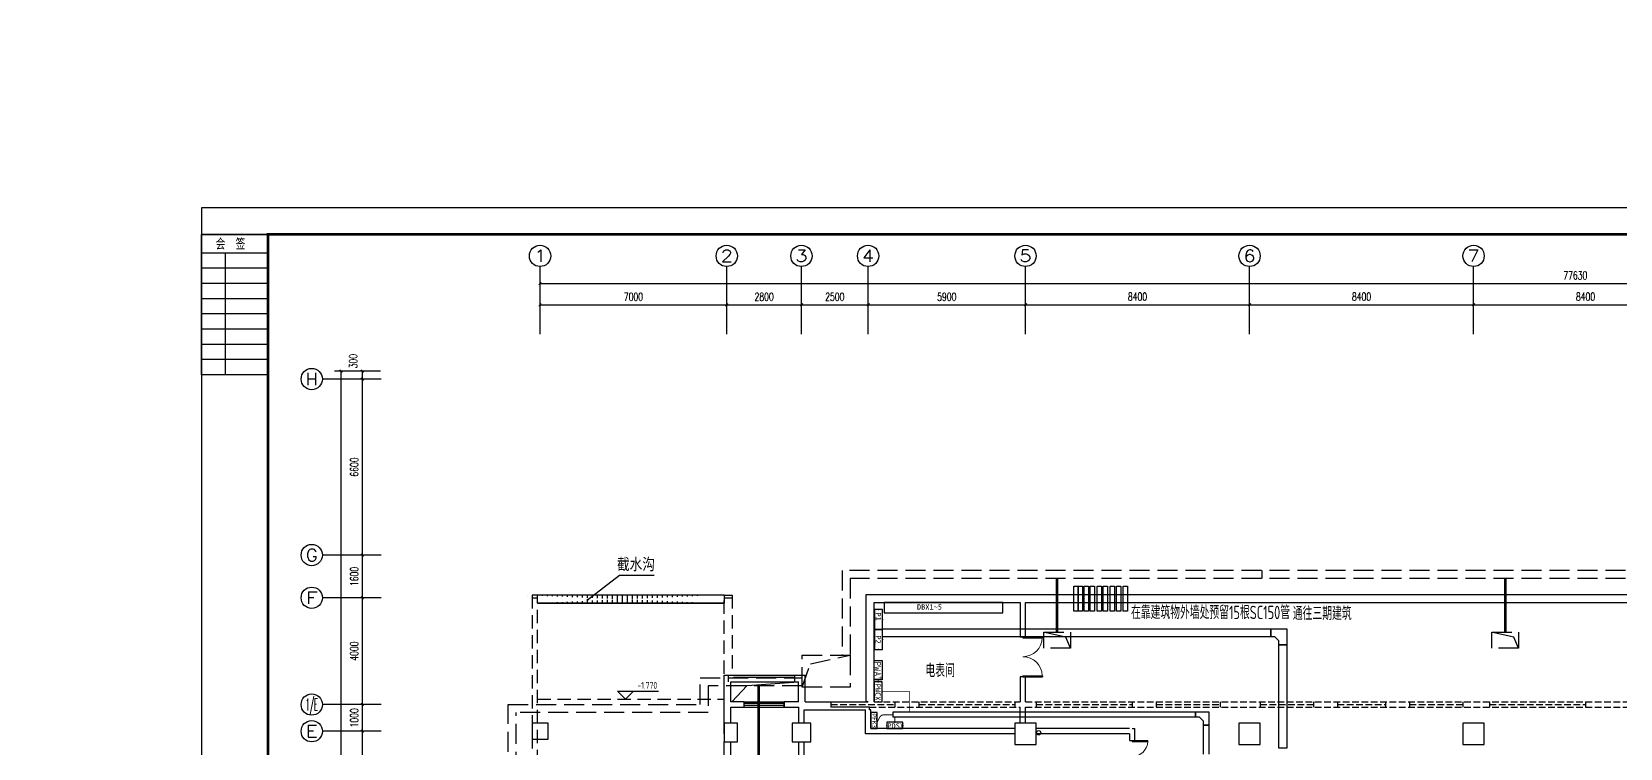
# Model space of a CAD drawing. Extents: x 2166032 to 5302137, y 581493 to 2416206.
# Drawn here: x 2664591 to 2724151, y 1218120 to 1244973 of the extents above; entities that cross this region are included whole.
import ezdxf
from ezdxf.enums import TextEntityAlignment as Align

# ---------------------------------------------------------------- set-up
doc = ezdxf.new("R2010")
doc.units = 0
doc.header["$LTSCALE"] = 1000
doc.header["$MEASUREMENT"] = 0
doc.linetypes.add('DASH', pattern=[0.35, 0.25, -0.1])
doc.linetypes.add('DASHED', pattern=[0.75, 0.5, -0.25])
for name, color, linetype in [('AXIS', 3, 'Continuous'), ('AXIS_TEXT', 7, 'Continuous'), ('CABLETRAY', 4, 'Continuous'), ('COLUMN', 2, 'Continuous'), ('DIM_ELEV', 3, 'Continuous'), ('DIM_LEAD', 3, 'Continuous'), ('EQUIP-箱柜', 3, 'Continuous'), ('EQUIP-通讯', 3, 'Continuous'), ('LVTRY', 8, 'Continuous'), ('PUB_TEXT', 7, 'Continuous'), ('PUB_TITLE', 137, 'Continuous'), ('TEL_TEXT', 7, 'Continuous'), ('text', 7, 'Continuous'), ('WALL', 8, 'Continuous'), ('WINDOW', 8, 'Continuous'), ('WIRE-照明', 1, 'Continuous'), ('地沟', 8, 'Continuous'), ('屋面', 151, 'Continuous'), ('消防', 7, 'Continuous')]:
    doc.layers.add(name, color=color, linetype=linetype)
doc.styles.add('_TCH_AXIS', font='complex_.ttf')
doc.styles.add('_TCH_DIM', font='tssdeng.shx', dxfattribs={"bigfont": 'tssdchn.shx'})
doc.styles.add('_TCH_LABEL', font='!tssdeng.shx', dxfattribs={"bigfont": '!tssdchn.shx'})
doc.styles.add('_TEL_DIM', font='@tssdeng.shx', dxfattribs={"width": 0.8, "height": 3.5, "bigfont": '!tssdchn.shx'})
doc.styles.add('COMPLEX', font='complex_.ttf')
doc.styles.add('DIM_FONT', font='simplex_.ttf', dxfattribs={"width": 0.7})
doc.styles.add('TSSD_REIN', font='tssdeng.shx', dxfattribs={"width": 0.7, "bigfont": 'tssdchn.shx'})
doc.styles.add('YOUYUAN', font='simhei.ttf')
doc.dimstyles.new('DIMN', dxfattribs={"dimtxt": 300, "dimasz": 100, "dimexe": 250, "dimexo": 300, "dimgap": 150, "dimtad": 1, "dimdec": 0, "dimzin": 0, "dimdsep": 46, "dimtxsty": 'DIM_FONT', "dimblk": 'ARCHTICK', "dimcen": 0.09, "dimclrt": 7, "dimazin": 2, "dimtfac": 1, "dimtdec": 0, "dimtix": 1, "dimtmove": 2, "dimatfit": 3, "dimldrblk": 'ARCHTICK', "dimfxl": 1, "dimtolj": 1, "dimtzin": 0, "dimarcsym": 0})

# ---------------------------------------------------------------- blocks, each defined once
blk = doc.blocks.new('$会签栏$00000001')
at = {"layer": 'PUB_TITLE'}
for p, q in [((-52.6, 0), (-52.6, 25)), ((-46.9, 0), (-46.9, 25)), ((-41.2, 0), (-41.2, 25)), ((-35.5, 0), (-35.5, 25)), ((-29.8, 0), (-29.8, 25)), ((-24.1, 0), (-24.1, 25)), ((-18.4, 0), (-18.4, 25)), ((-12.7, 0), (-12.7, 25)), ((-7, 0), (-7, 25)), ((0, 0), (0, 25)), ((-52.6, 16), (-7, 16))]:
    blk.add_line(p, q, dxfattribs=at)
blk.add_lwpolyline([(0, 25), (0, 0), (-52.6, 0), (-52.6, 25)], close=True, dxfattribs=at)
at = {"layer": 'PUB_TITLE', "color": 0, "style": 'TSSD_REIN', "width": 0.75}
blk.add_text('会  签', height=4.219, rotation=270, dxfattribs=at).set_placement((-5.71, 19.67))
blk = doc.blocks.new('$equip$00001413')
for p, q in [((0.75, 0.6), (-0.75, 0.6)), ((-0.75, 0.6), (-0.75, 0)), ((-0.75, 0), (0.75, 0)), ((0.75, 0), (0.75, 0.6))]:
    blk.add_line(p, q)
for p in [(-0.75, 0.3), (0, 0.6), (0, 0), (0.75, 0.3)]:
    blk.add_point(p)
at = {"style": '_TCH_LABEL', "flags": 9}
blk.add_attdef('A', (0, 0), '', height=0.00002, dxfattribs=at)
blk = doc.blocks.new('$equip$00001955')
for p, q in [((0.75, 0.3), (-0.75, 0.3)), ((-0.75, 0.3), (-0.75, -0.3)), ((0.75, -0.3), (0.75, 0.3)), ((-0.75, -0.3), (0.75, -0.3))]:
    blk.add_line(p, q)
for p in [(-0.75, 0), (0, 0.3), (0.75, 0), (0, -0.3)]:
    blk.add_point(p)
at = {"color": 7, "style": '_TEL_DIM'}
blk.add_attdef('$TEXT$', text='', height=0.4, dxfattribs=at).set_placement((0.01, 0.01), align=Align.MIDDLE_CENTER)
at = {"color": 7, "style": '_TEL_DIM', "flags": 1}
blk.add_attdef('A', text='', height=0.00002, dxfattribs=at).set_placement((0, 0), align=Align.MIDDLE_CENTER)
blk = doc.blocks.new('_ArchTick')
at = {"color": 0, "linetype": 'ByBlock', "const_width": 0.4}
blk.add_lwpolyline([(-0.5, -0.5), (0.5, 0.5)], dxfattribs=at)
blk = doc.blocks.new('*D2544')
at = {"layer": 'AXIS', "color": 0, "lineweight": -2}
for p, q in [((2683651, 1234038), (2683651, 1234990)), ((2683651, 1234740), (2690651, 1234740)), ((2690651, 1234038), (2690651, 1234990))]:
    blk.add_line(p, q, dxfattribs=at)
at = {"layer": 'Defpoints', "color": 0}
for p in [(2690651, 1234740), (2683651, 1233738), (2690651, 1233738)]:
    blk.add_point(p, dxfattribs=at)
at = {"layer": 'AXIS', "color": 0, "lineweight": -2, "xscale": 100, "yscale": 100, "zscale": 100, "rotation": 180}
blk.add_blockref('_ArchTick', (2683651, 1234740), dxfattribs=at)
at = {"layer": 'AXIS', "color": 0, "lineweight": -2, "xscale": 100, "yscale": 100, "zscale": 100}
blk.add_blockref('_ArchTick', (2690651, 1234740), dxfattribs=at)
at = {"layer": 'AXIS', "color": 7, "insert": (2687151, 1235041), "char_height": 300, "attachment_point": 5, "style": 'DIM_FONT'}
blk.add_mtext('\\A1;7000', dxfattribs=at)
blk = doc.blocks.new('*D2545')
at = {"layer": 'AXIS', "color": 0, "lineweight": -2}
for p, q in [((2690651, 1234038), (2690651, 1234990)), ((2690651, 1234740), (2693451, 1234740)), ((2693451, 1234038), (2693451, 1234990))]:
    blk.add_line(p, q, dxfattribs=at)
at = {"layer": 'Defpoints', "color": 0}
for p in [(2693451, 1234740), (2690651, 1233738), (2693451, 1233738)]:
    blk.add_point(p, dxfattribs=at)
at = {"layer": 'AXIS', "color": 0, "lineweight": -2, "xscale": 100, "yscale": 100, "zscale": 100, "rotation": 180}
blk.add_blockref('_ArchTick', (2690651, 1234740), dxfattribs=at)
at = {"layer": 'AXIS', "color": 0, "lineweight": -2, "xscale": 100, "yscale": 100, "zscale": 100}
blk.add_blockref('_ArchTick', (2693451, 1234740), dxfattribs=at)
at = {"layer": 'AXIS', "color": 7, "insert": (2692051, 1235041), "char_height": 300, "attachment_point": 5, "style": 'DIM_FONT'}
blk.add_mtext('\\A1;2800', dxfattribs=at)
blk = doc.blocks.new('*D2546')
at = {"layer": 'AXIS', "color": 0, "lineweight": -2}
for p, q in [((2693451, 1234038), (2693451, 1234990)), ((2693451, 1234740), (2695951, 1234740)), ((2695951, 1234038), (2695951, 1234990))]:
    blk.add_line(p, q, dxfattribs=at)
at = {"layer": 'Defpoints', "color": 0}
for p in [(2695951, 1234740), (2693451, 1233738), (2695951, 1233738)]:
    blk.add_point(p, dxfattribs=at)
at = {"layer": 'AXIS', "color": 0, "lineweight": -2, "xscale": 100, "yscale": 100, "zscale": 100, "rotation": 180}
blk.add_blockref('_ArchTick', (2693451, 1234740), dxfattribs=at)
at = {"layer": 'AXIS', "color": 0, "lineweight": -2, "xscale": 100, "yscale": 100, "zscale": 100}
blk.add_blockref('_ArchTick', (2695951, 1234740), dxfattribs=at)
at = {"layer": 'AXIS', "color": 7, "insert": (2694701, 1235041), "char_height": 300, "attachment_point": 5, "style": 'DIM_FONT'}
blk.add_mtext('\\A1;2500', dxfattribs=at)
blk = doc.blocks.new('*D2547')
at = {"layer": 'AXIS', "color": 0, "lineweight": -2}
for p, q in [((2695951, 1234038), (2695951, 1234990)), ((2695951, 1234740), (2701851, 1234740)), ((2701851, 1234038), (2701851, 1234990))]:
    blk.add_line(p, q, dxfattribs=at)
at = {"layer": 'Defpoints', "color": 0}
for p in [(2701851, 1234740), (2695951, 1233738), (2701851, 1233738)]:
    blk.add_point(p, dxfattribs=at)
at = {"layer": 'AXIS', "color": 0, "lineweight": -2, "xscale": 100, "yscale": 100, "zscale": 100, "rotation": 180}
blk.add_blockref('_ArchTick', (2695951, 1234740), dxfattribs=at)
at = {"layer": 'AXIS', "color": 0, "lineweight": -2, "xscale": 100, "yscale": 100, "zscale": 100}
blk.add_blockref('_ArchTick', (2701851, 1234740), dxfattribs=at)
at = {"layer": 'AXIS', "color": 7, "insert": (2698901, 1235041), "char_height": 300, "attachment_point": 5, "style": 'DIM_FONT'}
blk.add_mtext('\\A1;5900', dxfattribs=at)
blk = doc.blocks.new('*D2548')
at = {"layer": 'AXIS', "color": 0, "lineweight": -2}
for p, q in [((2701851, 1234038), (2701851, 1234990)), ((2701851, 1234740), (2710251, 1234740)), ((2710251, 1234038), (2710251, 1234990))]:
    blk.add_line(p, q, dxfattribs=at)
at = {"layer": 'Defpoints', "color": 0}
for p in [(2710251, 1234740), (2701851, 1233738), (2710251, 1233738)]:
    blk.add_point(p, dxfattribs=at)
at = {"layer": 'AXIS', "color": 0, "lineweight": -2, "xscale": 100, "yscale": 100, "zscale": 100, "rotation": 180}
blk.add_blockref('_ArchTick', (2701851, 1234740), dxfattribs=at)
at = {"layer": 'AXIS', "color": 0, "lineweight": -2, "xscale": 100, "yscale": 100, "zscale": 100}
blk.add_blockref('_ArchTick', (2710251, 1234740), dxfattribs=at)
at = {"layer": 'AXIS', "color": 7, "insert": (2706051, 1235045), "char_height": 300, "attachment_point": 5, "style": 'DIM_FONT'}
blk.add_mtext('\\A1;8400', dxfattribs=at)
blk = doc.blocks.new('*D2549')
at = {"layer": 'AXIS', "color": 0, "lineweight": -2}
for p, q in [((2710251, 1234038), (2710251, 1234990)), ((2710251, 1234740), (2718651, 1234740)), ((2718651, 1234038), (2718651, 1234990))]:
    blk.add_line(p, q, dxfattribs=at)
at = {"layer": 'Defpoints', "color": 0}
for p in [(2718651, 1234740), (2710251, 1233738), (2718651, 1233738)]:
    blk.add_point(p, dxfattribs=at)
at = {"layer": 'AXIS', "color": 0, "lineweight": -2, "xscale": 100, "yscale": 100, "zscale": 100, "rotation": 180}
blk.add_blockref('_ArchTick', (2710251, 1234740), dxfattribs=at)
at = {"layer": 'AXIS', "color": 0, "lineweight": -2, "xscale": 100, "yscale": 100, "zscale": 100}
blk.add_blockref('_ArchTick', (2718651, 1234740), dxfattribs=at)
at = {"layer": 'AXIS', "color": 7, "insert": (2714451, 1235045), "char_height": 300, "attachment_point": 5, "style": 'DIM_FONT'}
blk.add_mtext('\\A1;8400', dxfattribs=at)
blk = doc.blocks.new('*D2550')
at = {"layer": 'AXIS', "color": 0, "lineweight": -2}
for p, q in [((2718651, 1234038), (2718651, 1234990)), ((2718651, 1234740), (2727051, 1234740)), ((2727051, 1234038), (2727051, 1234990))]:
    blk.add_line(p, q, dxfattribs=at)
at = {"layer": 'Defpoints', "color": 0}
for p in [(2727051, 1234740), (2718651, 1233738), (2727051, 1233738)]:
    blk.add_point(p, dxfattribs=at)
at = {"layer": 'AXIS', "color": 0, "lineweight": -2, "xscale": 100, "yscale": 100, "zscale": 100, "rotation": 180}
blk.add_blockref('_ArchTick', (2718651, 1234740), dxfattribs=at)
at = {"layer": 'AXIS', "color": 0, "lineweight": -2, "xscale": 100, "yscale": 100, "zscale": 100}
blk.add_blockref('_ArchTick', (2727051, 1234740), dxfattribs=at)
at = {"layer": 'AXIS', "color": 7, "insert": (2722851, 1235045), "char_height": 300, "attachment_point": 5, "style": 'DIM_FONT'}
blk.add_mtext('\\A1;8400', dxfattribs=at)
blk = doc.blocks.new('*D2557')
at = {"layer": 'AXIS', "color": 0, "lineweight": -2}
for p, q in [((2683651, 1234338), (2683651, 1235790)), ((2683651, 1235540), (2761282, 1235540)), ((2761282, 1234338), (2761282, 1235790))]:
    blk.add_line(p, q, dxfattribs=at)
at = {"layer": 'Defpoints', "color": 0}
for p in [(2761282, 1235540), (2683651, 1234038), (2761282, 1234038)]:
    blk.add_point(p, dxfattribs=at)
at = {"layer": 'AXIS', "color": 0, "lineweight": -2, "xscale": 100, "yscale": 100, "zscale": 100, "rotation": 180}
blk.add_blockref('_ArchTick', (2683651, 1235540), dxfattribs=at)
at = {"layer": 'AXIS', "color": 0, "lineweight": -2, "xscale": 100, "yscale": 100, "zscale": 100}
blk.add_blockref('_ArchTick', (2761282, 1235540), dxfattribs=at)
at = {"layer": 'AXIS', "color": 7, "insert": (2722467, 1235841), "char_height": 300, "attachment_point": 5, "style": 'DIM_FONT'}
blk.add_mtext('\\A1;77630', dxfattribs=at)
blk = doc.blocks.new('*D2583')
at = {"layer": 'AXIS', "color": 0, "lineweight": -2}
for p, q in [((2677549, 1218758), (2676736, 1218758)), ((2676986, 1211558), (2676986, 1218758)), ((2677549, 1211558), (2676736, 1211558))]:
    blk.add_line(p, q, dxfattribs=at)
at = {"layer": 'Defpoints', "color": 0}
for p in [(2676986, 1218758), (2677849, 1218758), (2677849, 1211558)]:
    blk.add_point(p, dxfattribs=at)
at = {"layer": 'AXIS', "color": 0, "lineweight": -2, "xscale": 100, "yscale": 100, "zscale": 100}
for p, rotation in [((2676986, 1218758), 90), ((2676986, 1211558), 270)]:
    blk.add_blockref('_ArchTick', p, dxfattribs=dict(at, rotation=rotation))
at = {"layer": 'AXIS', "color": 7, "insert": (2676685, 1215158), "char_height": 300, "attachment_point": 5, "rotation": 90, "style": 'DIM_FONT'}
blk.add_mtext('\\A1;7200', dxfattribs=at)
blk = doc.blocks.new('*D2584')
at = {"layer": 'AXIS', "color": 0, "lineweight": -2}
for p, q in [((2677549, 1219758), (2676736, 1219758)), ((2676986, 1218758), (2676986, 1219758)), ((2677549, 1218758), (2676736, 1218758))]:
    blk.add_line(p, q, dxfattribs=at)
at = {"layer": 'Defpoints', "color": 0}
for p in [(2676986, 1219758), (2677849, 1219758), (2677849, 1218758)]:
    blk.add_point(p, dxfattribs=at)
at = {"layer": 'AXIS', "color": 0, "lineweight": -2, "xscale": 100, "yscale": 100, "zscale": 100}
for p, rotation in [((2676986, 1219758), 90), ((2676986, 1218758), 270)]:
    blk.add_blockref('_ArchTick', p, dxfattribs=dict(at, rotation=rotation))
at = {"layer": 'AXIS', "color": 7, "insert": (2676685, 1219258), "char_height": 300, "attachment_point": 5, "rotation": 90, "style": 'DIM_FONT'}
blk.add_mtext('\\A1;1000', dxfattribs=at)
blk = doc.blocks.new('*D2585')
at = {"layer": 'AXIS', "color": 0, "lineweight": -2}
for p, q in [((2677549, 1223758), (2676736, 1223758)), ((2676986, 1219758), (2676986, 1223758)), ((2677549, 1219758), (2676736, 1219758))]:
    blk.add_line(p, q, dxfattribs=at)
at = {"layer": 'Defpoints', "color": 0}
for p in [(2676986, 1223758), (2677849, 1223758), (2677849, 1219758)]:
    blk.add_point(p, dxfattribs=at)
at = {"layer": 'AXIS', "color": 0, "lineweight": -2, "xscale": 100, "yscale": 100, "zscale": 100}
for p, rotation in [((2676986, 1223758), 90), ((2676986, 1219758), 270)]:
    blk.add_blockref('_ArchTick', p, dxfattribs=dict(at, rotation=rotation))
at = {"layer": 'AXIS', "color": 7, "insert": (2676681, 1221758), "char_height": 300, "attachment_point": 5, "rotation": 90, "style": 'DIM_FONT'}
blk.add_mtext('\\A1;4000', dxfattribs=at)
blk = doc.blocks.new('*D2586')
at = {"layer": 'AXIS', "color": 0, "lineweight": -2}
for p, q in [((2677549, 1225358), (2676736, 1225358)), ((2676986, 1223758), (2676986, 1225358)), ((2677549, 1223758), (2676736, 1223758))]:
    blk.add_line(p, q, dxfattribs=at)
at = {"layer": 'Defpoints', "color": 0}
for p in [(2676986, 1225358), (2677849, 1225358), (2677849, 1223758)]:
    blk.add_point(p, dxfattribs=at)
at = {"layer": 'AXIS', "color": 0, "lineweight": -2, "xscale": 100, "yscale": 100, "zscale": 100}
for p, rotation in [((2676986, 1225358), 90), ((2676986, 1223758), 270)]:
    blk.add_blockref('_ArchTick', p, dxfattribs=dict(at, rotation=rotation))
at = {"layer": 'AXIS', "color": 7, "insert": (2676685, 1224558), "char_height": 300, "attachment_point": 5, "rotation": 90, "style": 'DIM_FONT'}
blk.add_mtext('\\A1;1600', dxfattribs=at)
blk = doc.blocks.new('*D2587')
at = {"layer": 'AXIS', "color": 0, "lineweight": -2}
for p, q in [((2677549, 1231958), (2676736, 1231958)), ((2676986, 1225358), (2676986, 1231958)), ((2677549, 1225358), (2676736, 1225358))]:
    blk.add_line(p, q, dxfattribs=at)
at = {"layer": 'Defpoints', "color": 0}
for p in [(2676986, 1231958), (2677849, 1231958), (2677849, 1225358)]:
    blk.add_point(p, dxfattribs=at)
at = {"layer": 'AXIS', "color": 0, "lineweight": -2, "xscale": 100, "yscale": 100, "zscale": 100}
for p, rotation in [((2676986, 1231958), 90), ((2676986, 1225358), 270)]:
    blk.add_blockref('_ArchTick', p, dxfattribs=dict(at, rotation=rotation))
at = {"layer": 'AXIS', "color": 7, "insert": (2676685, 1228658), "char_height": 300, "attachment_point": 5, "rotation": 90, "style": 'DIM_FONT'}
blk.add_mtext('\\A1;6600', dxfattribs=at)
blk = doc.blocks.new('*D2588')
at = {"layer": 'AXIS', "color": 0, "lineweight": -2}
for p, q in [((2677549, 1232258), (2676736, 1232258)), ((2677549, 1231958), (2676736, 1231958)), ((2676986, 1231958), (2676986, 1232258))]:
    blk.add_line(p, q, dxfattribs=at)
at = {"layer": 'Defpoints', "color": 0}
for p in [(2676986, 1232258), (2677849, 1232258), (2677849, 1231958)]:
    blk.add_point(p, dxfattribs=at)
at = {"layer": 'AXIS', "color": 0, "lineweight": -2, "xscale": 100, "yscale": 100, "zscale": 100}
for p, rotation in [((2676986, 1232258), 90), ((2676986, 1231958), 270)]:
    blk.add_blockref('_ArchTick', p, dxfattribs=dict(at, rotation=rotation))
at = {"layer": 'AXIS', "color": 7, "insert": (2676641, 1232628), "char_height": 300, "attachment_point": 5, "rotation": 90, "style": 'DIM_FONT'}
blk.add_mtext('\\A1;300', dxfattribs=at)
blk = doc.blocks.new('*D2589')
at = {"layer": 'AXIS', "color": 0, "lineweight": -2}
for p, q in [((2677666, 1232258), (2675936, 1232258)), ((2676186, 1192633), (2676186, 1232258)), ((2677666, 1192633), (2675936, 1192633))]:
    blk.add_line(p, q, dxfattribs=at)
at = {"layer": 'Defpoints', "color": 0}
for p in [(2676186, 1232258), (2677966, 1232258), (2677966, 1192633)]:
    blk.add_point(p, dxfattribs=at)
at = {"layer": 'AXIS', "color": 0, "lineweight": -2, "xscale": 100, "yscale": 100, "zscale": 100}
for p, rotation in [((2676186, 1232258), 90), ((2676186, 1192633), 270)]:
    blk.add_blockref('_ArchTick', p, dxfattribs=dict(at, rotation=rotation))
at = {"layer": 'AXIS', "color": 7, "insert": (2675885, 1212445), "char_height": 300, "attachment_point": 5, "rotation": 90, "style": 'DIM_FONT'}
blk.add_mtext('\\A1;39625', dxfattribs=at)
blk = doc.blocks.new('_AXISO')
blk.add_circle((0, 0), 0.5)
at = {"layer": 'AXIS_TEXT', "style": 'COMPLEX', "width": 1.171875}
blk.add_attdef('A', text='', height=0.56, dxfattribs=at).set_placement((-0.25, -0.28), (0.25, -0.28), align=Align.FIT)
blk = doc.blocks.new('$DorLib2D$00000002')
for p, q in [((-0.5, 0), (-0.5, 0.4875)), ((-0.475, 0.4875), (-0.5, 0.4875)), ((-0.475, 0), (-0.475, 0.4875)), ((0.475, 0), (0.475, 0.4875)), ((0.475, 0.4875), (0.5, 0.4875)), ((0.5, 0), (0.5, 0.4875)), ((-0.5, 0), (-0.475, 0)), ((0.5, 0), (0.475, 0))]:
    blk.add_line(p, q)
at = {"lineweight": 13}
for centre, start, end in [((-0.4875, 0), 0, 88.53072), ((0.4875, 0), 91.46928, 180)]:
    blk.add_arc(centre, 0.4875, start, end, dxfattribs=at)
blk = doc.blocks.new('$TCHSYS$WIN2D')
for p, q in [((-0.5, 0.5), (0.5, 0.5)), ((-0.5, 0.5), (-0.5, -0.5)), ((0.5, 0.5), (0.5, -0.5)), ((0.5, 0.167), (-0.5, 0.167)), ((0.5, -0.167), (-0.5, -0.167)), ((-0.5, -0.5), (0.5, -0.5))]:
    blk.add_line(p, q)

msp = doc.modelspace()

# ---------------------------------------------------------------- hatches: boundary and pattern name
at = {"layer": '消防'}
h = msp.add_hatch(dxfattribs=at)
h.set_pattern_fill('ACAD_ISO02W100', color=252, scale=500, angle=-90, style=0)
h.set_pattern_definition([(270, (2620348.18, 2052475.2), (187.5, -3e-14), [450, -112.5])])
edge = h.paths.add_edge_path()
edge.add_line((2690152.9, 1223557.8), (2683552.9, 1223557.8))
edge.add_line((2690152.9, 1223857.8), (2683152.9, 1223857.8))

# ---------------------------------------------------------------- linework, layer by layer
at = {"color": 252}
msp.add_line((2690551.5, 1223557.8), (2683551.5, 1223557.8), dxfattribs=at)
msp.add_circle((2604640.5, 1020101.3), 438608.5)
at = {"layer": 'AXIS'}
for p, q in [((2683651.5, 1233642.7), (2683651.5, 1236173.8)), ((2690651.5, 1233642.7), (2690651.5, 1236173.8)), ((2693451.5, 1233642.7), (2693451.5, 1236173.8)), ((2695951.5, 1233642.7), (2695951.5, 1236173.8)), ((2701851.5, 1233642.7), (2701851.5, 1236173.8)), ((2710251.5, 1233642.7), (2710251.5, 1236173.8)), ((2718651.5, 1233642.7), (2718651.5, 1236173.8)), ((2677697.2, 1231957.8), (2675490.2, 1231957.8)), ((2677697.2, 1225357.8), (2675490.2, 1225357.8)), ((2677697.2, 1223757.8), (2675490.2, 1223757.8)), ((2677697.2, 1219757.8), (2675490.2, 1219757.8)), ((2677697.2, 1218757.8), (2675490.2, 1218757.8))]:
    msp.add_line(p, q, dxfattribs=at)
msp.add_lwpolyline([(2690835.9, 1219857.8), (2691411.7, 1220467.9), (2693335.9, 1220607.8)], dxfattribs=at)
at = {"layer": 'CABLETRAY'}
for p, q in [((2696486.7, 1222295.6), (2696486.7, 1222595.6)), ((2696486.7, 1222595.6), (2711055.4, 1222595.6)), ((2711055.4, 1222295.6), (2696486.7, 1222295.6)), ((2711055.4, 1222595.6), (2711055.4, 1222295.6)), ((2711055.4, 1222595.6), (2711655.4, 1222595.6)), ((2711055.4, 1222295.6), (2711055.4, 1222595.6)), ((2711205.4, 1222295.6), (2711055.4, 1222295.6)), ((2711355.4, 1222145.6), (2711205.4, 1222295.6)), ((2711655.4, 1222595.6), (2711655.4, 1221995.6)), ((2711355.4, 1221995.6), (2711355.4, 1222145.6)), ((2711355.4, 1221995.6), (2711655.4, 1221995.6)), ((2711355.4, 1218120.2), (2711355.4, 1221995.6)), ((2711655.4, 1221995.6), (2711355.4, 1221995.6)), ((2711655.4, 1221995.6), (2711655.4, 1218120.2)), ((2696893.4, 1219288.3), (2696893.4, 1219488.3)), ((2696893.4, 1219488.3), (2708231.3, 1219488.3)), ((2708231.3, 1219288.3), (2696893.4, 1219288.3)), ((2708231.3, 1219488.3), (2708231.3, 1219288.3)), ((2708231.3, 1219488.3), (2708731.3, 1219488.3)), ((2708231.3, 1219288.3), (2708231.3, 1219488.3)), ((2708381.3, 1219288.3), (2708231.3, 1219288.3)), ((2708531.3, 1219138.3), (2708381.3, 1219288.3)), ((2708731.3, 1219488.3), (2708731.3, 1218988.3)), ((2708531.3, 1218988.3), (2708531.3, 1219138.3)), ((2708531.3, 1218988.3), (2708731.3, 1218988.3)), ((2708531.3, 1217899.1), (2708531.3, 1218988.3)), ((2708731.3, 1218988.3), (2708531.3, 1218988.3)), ((2708731.3, 1218988.3), (2708731.3, 1217899.1)), ((2711655.4, 1218120.2), (2711355.4, 1218120.2))]:
    msp.add_line(p, q, dxfattribs=at)
at = {"layer": 'COLUMN'}
for p, q in [((2683951.5, 1219057.8), (2683351.5, 1219057.8)), ((2683351.5, 1219057.8), (2683351.5, 1218457.8)), ((2683951.5, 1218457.8), (2683951.5, 1219057.8)), ((2691051.5, 1219057.8), (2690551.5, 1219057.8)), ((2690551.5, 1219057.8), (2690551.5, 1218357.8)), ((2691051.5, 1218357.8), (2691051.5, 1219057.8)), ((2693799.9, 1219057.8), (2693099.9, 1219057.8)), ((2693099.9, 1219057.8), (2693099.9, 1218357.8)), ((2693799.9, 1218357.8), (2693799.9, 1219057.8)), ((2702249.9, 1219057.8), (2701449.9, 1219057.8)), ((2701449.9, 1219057.8), (2701449.9, 1218257.8)), ((2702249.9, 1218257.8), (2702249.9, 1219057.8)), ((2710649.9, 1219057.8), (2709849.9, 1219057.8)), ((2709849.9, 1219057.8), (2709849.9, 1218257.8)), ((2710649.9, 1218257.8), (2710649.9, 1219057.8)), ((2719049.9, 1219057.8), (2718249.9, 1219057.8)), ((2718249.9, 1219057.8), (2718249.9, 1218257.8)), ((2719049.9, 1218257.8), (2719049.9, 1219057.8)), ((2683351.5, 1218457.8), (2683951.5, 1218457.8)), ((2690551.5, 1218357.8), (2691051.5, 1218357.8)), ((2693099.9, 1218357.8), (2693799.9, 1218357.8)), ((2701449.9, 1218257.8), (2702249.9, 1218257.8)), ((2709849.9, 1218257.8), (2710649.9, 1218257.8)), ((2718249.9, 1218257.8), (2719049.9, 1218257.8))]:
    msp.add_line(p, q, dxfattribs=at)
at = {"layer": 'DIM_ELEV'}
for p, q in [((2686851.5, 1219957.8), (2686551.5, 1220257.8)), ((2686551.5, 1220257.8), (2688084.8, 1220257.8)), ((2686851.5, 1219957.8), (2687151.5, 1220257.8))]:
    msp.add_line(p, q, dxfattribs=at)
at = {"layer": 'DIM_LEAD'}
for p, q in [((2685431, 1223681.6), (2686629.2, 1224601)), ((2686629.2, 1224601), (2687925.8, 1224601))]:
    msp.add_line(p, q, dxfattribs=at)
at = {"layer": 'DIM_LEAD', "const_width": 40}
msp.add_lwpolyline([(2685415.2, 1223669.4, 1), (2685446.9, 1223693.8, 1)], format="xyb", close=True, dxfattribs=at)
at = {"layer": 'LVTRY'}
for p, q in [((2690901.9, 1220857.8), (2693201.9, 1220857.8)), ((2690901.9, 1220857.8), (2693201.9, 1220857.8)), ((2690901.9, 1220777.8), (2693201.9, 1220777.8)), ((2690901.9, 1220777.8), (2693201.9, 1220777.8)), ((2690901.9, 1220607.8), (2693201.9, 1220607.8)), ((2690901.9, 1220607.8), (2693201.9, 1220607.8))]:
    msp.add_line(p, q, dxfattribs=at)
at = {"layer": 'PUB_TITLE'}
msp.add_lwpolyline([(2670952.5, 1178978), (2776052.5, 1178978), (2776052.5, 1238378), (2670952.5, 1238378)], close=True, dxfattribs=at)
at = {"layer": 'PUB_TITLE', "const_width": 100}
msp.add_lwpolyline([(2673452.5, 1179978), (2775052.5, 1179978), (2775052.5, 1237378), (2673452.5, 1237378)], close=True, dxfattribs=at)
at = {"layer": 'WALL', "linetype": 'DASHED'}
for p, q in [((2683351.5, 1223757.8), (2683551.5, 1223757.8)), ((2683551.5, 1209311.8), (2683551.5, 1223757.8)), ((2690551.5, 1218657.8), (2690551.5, 1223757.8)), ((2690551.5, 1223757.8), (2690851.5, 1223757.8))]:
    msp.add_line(p, q, dxfattribs=at)
at = {"layer": 'WALL'}
for p, q in [((2695874.6, 1223882.8), (2701751.5, 1223882.8)), ((2695874.6, 1219857.8), (2695874.6, 1223882.8)), ((2696174.6, 1223582.8), (2701651.5, 1223582.8)), ((2696174.6, 1219857.8), (2696174.6, 1223582.8)), ((2701651.5, 1223582.8), (2701651.5, 1222300)), ((2701751.5, 1223882.8), (2738251.5, 1223882.8)), ((2701851.5, 1222300), (2701851.5, 1223582.8)), ((2701851.5, 1223582.8), (2738151.5, 1223582.8)), ((2701651.5, 1222300), (2701851.5, 1222300)), ((2690551.5, 1220857.8), (2693585.9, 1220857.8)), ((2690551.5, 1219757.8), (2690551.5, 1220857.8)), ((2690801.5, 1220607.8), (2693335.9, 1220607.8)), ((2690801.5, 1219857.8), (2690801.5, 1220607.8)), ((2693335.9, 1219857.8), (2693335.9, 1220607.8)), ((2693585.9, 1219857.8), (2693585.9, 1220857.8)), ((2701851.5, 1220800), (2701651.5, 1220800)), ((2701651.5, 1220800), (2701651.5, 1219857.8)), ((2701851.5, 1219857.8), (2701851.5, 1220800)), ((2691301.5, 1219857.8), (2690801.5, 1219857.8)), ((2691301.5, 1219657.8), (2691301.5, 1219857.8)), ((2693335.9, 1219857.8), (2692801.5, 1219857.8)), ((2692801.5, 1219857.8), (2692801.5, 1219657.8)), ((2693585.9, 1219857.8), (2695951.5, 1219857.8)), ((2695951.5, 1219857.8), (2695874.6, 1219857.8)), ((2690551.5, 1219057.8), (2690551.5, 1219757.8)), ((2690801.5, 1219657.8), (2691301.5, 1219657.8)), ((2690801.5, 1219057.8), (2690801.5, 1219657.8)), ((2692801.5, 1219657.8), (2693351.5, 1219657.8)), ((2693351.5, 1219057.8), (2693351.5, 1219657.8)), ((2693551.5, 1219557.8), (2695851.5, 1219557.8)), ((2693551.5, 1219057.8), (2693551.5, 1219557.8)), ((2695851.5, 1218657.8), (2695851.5, 1219557.8)), ((2695999.6, 1219557.8), (2695999.6, 1219657.8)), ((2696051.5, 1219557.8), (2695999.6, 1219557.8)), ((2696051.5, 1218857.8), (2696051.5, 1219557.8)), ((2701651.5, 1219057.8), (2701651.5, 1219657.8)), ((2701851.5, 1219057.8), (2701851.5, 1219657.8)), ((2701449.9, 1218657.8), (2695851.5, 1218657.8)), ((2701449.9, 1218857.8), (2696051.5, 1218857.8)), ((2705751.5, 1218857.8), (2702249.9, 1218857.8)), ((2705751.5, 1218657.8), (2702249.9, 1218657.8)), ((2705751.5, 1218657.8), (2705751.5, 1218407.8)), ((2705849, 1218860.2), (2705851.4, 1218860.2)), ((2705851.4, 1218860.2), (2705951.5, 1218857.8)), ((2705951.5, 1218757.8), (2705951.5, 1218857.8)), ((2705951.5, 1218407.8), (2705951.5, 1218757.8)), ((2690551.5, 1211657.8), (2690551.5, 1218357.8)), ((2690801.5, 1211657.8), (2690801.5, 1218357.8)), ((2693351.5, 1214157.8), (2693351.5, 1218357.8)), ((2693551.5, 1214257.8), (2693551.5, 1218357.8)), ((2705751.5, 1218407.8), (2705951.5, 1218407.8))]:
    msp.add_line(p, q, dxfattribs=at)
at = {"layer": 'WALL', "color": 252, "linetype": 'DASHED'}
msp.add_line((2683551.5, 1219957.8), (2690551.5, 1219957.8), dxfattribs=at)
at = {"layer": 'WALL', "linetype": 'DASH'}
for p, q in [((2696174.6, 1219857.8), (2701651.5, 1219857.8)), ((2701851.5, 1219857.8), (2726834.8, 1219857.8)), ((2695999.6, 1219657.8), (2701651.5, 1219657.8)), ((2701851.5, 1219657.8), (2726834.8, 1219657.8))]:
    msp.add_line(p, q, dxfattribs=at)
at = {"layer": 'WALL'}
for points in [[(2703668, 1224199.6), (2703829, 1224199.6), (2703829, 1223255.6), (2703668, 1223255.6)], [(2703829, 1224199.6), (2703990, 1224199.6), (2703990, 1223255.6), (2703829, 1223255.6)], [(2704051.5, 1224199.8), (2704212.5, 1224199.8), (2704212.5, 1223255.8), (2704051.5, 1223255.8)], [(2704281, 1224199.8), (2704442, 1224199.8), (2704442, 1223255.8), (2704281, 1223255.8)], [(2704535.5, 1224199.8), (2704696.5, 1224199.8), (2704696.5, 1223255.8), (2704535.5, 1223255.8)], [(2704768.5, 1224199.8), (2704929.5, 1224199.8), (2704929.5, 1223255.8), (2704768.5, 1223255.8)], [(2705028, 1224199.8), (2705189, 1224199.8), (2705189, 1223255.8), (2705028, 1223255.8)], [(2705266.5, 1224199.8), (2705427.5, 1224199.8), (2705427.5, 1223255.8), (2705266.5, 1223255.8)], [(2705515, 1224199.6), (2705676, 1224199.6), (2705676, 1223255.6), (2705515, 1223255.6)], [(2696174.6, 1221404), (2696471.1, 1221404), (2696471.1, 1220683), (2696174.6, 1220684)]]:
    msp.add_lwpolyline(points, close=True, dxfattribs=at)
at = {"layer": 'WALL', "linetype": 'DASHED'}
for points in [[(2683551.5, 1223857.8), (2683351.5, 1223857.8), (2683351.5, 1209179.5)], [(2690551.5, 1223857.8), (2690851.5, 1223857.8), (2690851.5, 1220857.8)]]:
    msp.add_lwpolyline(points, dxfattribs=at)
at = {"layer": 'WALL', "color": 1}
msp.add_lwpolyline([(2701000, 1223582.8), (2696550.5, 1223582.8), (2696550.5, 1223199.5), (2701000, 1223199.5)], close=True, dxfattribs=at)
at = {"layer": 'WALL'}
msp.add_lwpolyline([(2695999.6, 1219657.8), (2694551.5, 1219657.8)], dxfattribs=at)
at = {"layer": 'WINDOW', "linetype": 'DASH'}
for p, q in [((2690701.9, 1220857.8), (2690701.9, 1220607.8)), ((2693201.9, 1220607.8), (2693201.9, 1220857.8)), ((2694551.5, 1219857.8), (2694551.5, 1219657.8)), ((2696951.5, 1219857.8), (2696951.5, 1219657.8)), ((2697851.5, 1219857.8), (2697851.5, 1219657.8)), ((2701451.5, 1219857.8), (2701451.5, 1219657.8)), ((2702251.5, 1219857.8), (2702251.5, 1219657.8)), ((2705851.5, 1219857.8), (2705851.5, 1219657.8)), ((2706751.5, 1219857.8), (2706751.5, 1219657.8)), ((2709151.5, 1219857.8), (2709151.5, 1219657.8)), ((2710651.5, 1219857.8), (2710651.5, 1219657.8)), ((2712651.5, 1219857.8), (2712651.5, 1219657.8)), ((2713551.1, 1219857.8), (2713551.1, 1219657.8)), ((2715351.1, 1219857.8), (2715351.1, 1219657.8)), ((2716251.5, 1219857.8), (2716251.5, 1219657.8)), ((2718251.5, 1219857.8), (2718251.5, 1219657.8)), ((2719251.5, 1219857.8), (2719251.5, 1219657.8)), ((2722851.5, 1219857.8), (2722851.5, 1219657.8)), ((2694551.5, 1219757.8, 879.9), (2696951.5, 1219757.8)), ((2697851.5, 1219757.8, 879.9), (2701451.5, 1219757.8)), ((2702251.5, 1219757.8), (2705851.5, 1219757.8)), ((2706751.5, 1219757.8), (2709151.5, 1219757.8)), ((2710651.5, 1219757.8), (2712651.5, 1219757.8)), ((2713551.1, 1219757.8), (2715351.1, 1219757.8)), ((2716251.5, 1219757.8), (2718251.5, 1219757.8)), ((2719251.5, 1219757.8), (2722851.5, 1219757.8))]:
    msp.add_line(p, q, dxfattribs=at)
at = {"layer": 'WIRE-照明', "linetype": 'Continuous', "const_width": 35}
for points in [[(2696324.6, 1220614), (2696326.1, 1220683.5)], [(2696474.6, 1220239), (2697507.4, 1220239), (2697507.4, 1219488.3)], [(2696950.4, 1219097.8), (2696950.4, 1219288.3)]]:
    msp.add_lwpolyline(points, dxfattribs=at)
msp.add_lwpolyline([(2696893.4, 1219374.1), (2696552.7, 1219374.1, 0.2902242), (2696371.8, 1219259.4), (2696291.5, 1219089.2)], format="xyb", dxfattribs=at)
at = {"layer": '地沟', "linetype": 'DASH', "ltscale": 3}
for p, q in [((2710728.6, 1224482.8), (2710728.6, 1224782.8)), ((2703359.5, 1222286.9), (2702537.4, 1222470.8)), ((2703537.4, 1221870.8), (2703359.5, 1222286.9)), ((2720159.5, 1222286.9), (2719337.4, 1222470.8)), ((2720337.4, 1221870.8), (2720159.5, 1222286.9)), ((2693793.2, 1221280.9), (2695274.6, 1221612.1)), ((2693474.6, 1220412.1), (2693793.2, 1221280.9)), ((2682751.5, 1192032.8), (2682751.5, 1219457.8))]:
    msp.add_line(p, q, dxfattribs=at)
for points in [[(2741151.5, 1224782.8), (2694974.6, 1224782.8), (2694974.6, 1221612.1)], [(2741151.5, 1224482.8), (2695274.6, 1224482.8), (2695274.6, 1221612.1)], [(2682451.5, 1219757.8), (2689651.5, 1219757.8), (2689651.5, 1220757.9), (2693474.6, 1220757.9)], [(2693474.6, 1220457.9), (2689951.5, 1220457.9), (2689951.5, 1219457.8), (2682751.5, 1219457.8)], [(2713351.5, 1191732.8), (2682451.5, 1191732.8), (2682451.5, 1219757.8)]]:
    msp.add_lwpolyline(points, dxfattribs=at)
at = {"layer": '地沟', "linetype": 'DASH', "ltscale": 2, "const_width": 100}
for points in [[(2703037.4, 1222470.8), (2703037.4, 1224482.8)], [(2719837.4, 1222470.8), (2719837.4, 1224482.8)]]:
    msp.add_lwpolyline(points, dxfattribs=at)
at = {"layer": '地沟', "linetype": 'DASH', "ltscale": 3}
for points in [[(2703537.4, 1221870.8), (2702537.4, 1221870.8), (2702537.4, 1222470.8), (2703537.4, 1222470.8)], [(2720337.4, 1221870.8), (2719337.4, 1221870.8), (2719337.4, 1222470.8), (2720337.4, 1222470.8)], [(2695274.6, 1221612.1), (2695274.6, 1220412.1), (2693474.6, 1220412.1), (2693474.6, 1221612.1)]]:
    msp.add_lwpolyline(points, close=True, dxfattribs=at)
at = {"layer": '地沟', "linetype": 'DASH', "const_width": 100}
msp.add_lwpolyline([(2691844.6, 1217863.3), (2691844.6, 1220457.9)], dxfattribs=at)
at = {"layer": '屋面', "color": 6}
msp.add_circle((2702345.2, 1218700.2), 80, dxfattribs=at)
at = {"layer": '消防', "color": 252}
for p, q in [((2690551.5, 1223857.8), (2683551.5, 1223857.8)), ((2683551.5, 1223557.8), (2683551.5, 1223857.8)), ((2683551.5, 1223557.8), (2690551.5, 1223557.8)), ((2683551.5, 1223557.8), (2690551.5, 1223557.8)), ((2690551.5, 1223557.8), (2683951.5, 1223557.8)), ((2690551.5, 1223857.8), (2690551.5, 1223557.8))]:
    msp.add_line(p, q, dxfattribs=at)

# ---------------------------------------------------------------- block references
at = {"layer": 'AXIS'}
ref = msp.add_blockref('_AXISO', (2683651.5, 1236573.8), dxfattribs=dict(at, xscale=800, yscale=800, zscale=800))
ref.add_attrib('A', '1', dxfattribs={"layer": 'AXIS_TEXT', "height": 452.5, "style": '_TCH_AXIS', "width": 1.388087}).set_placement((2683425.2, 1236347.5), (2683877.8, 1236347.5), align=Align.FIT)
ref = msp.add_blockref('_AXISO', (2690651.5, 1236573.8), dxfattribs=dict(at, xscale=800, yscale=800, zscale=800))
ref.add_attrib('A', '2', dxfattribs={"layer": 'AXIS_TEXT', "height": 452.5, "style": '_TCH_AXIS', "width": 1.049113}).set_placement((2690425.2, 1236347.5), (2690877.8, 1236347.5), align=Align.FIT)
ref = msp.add_blockref('_AXISO', (2693451.5, 1236573.8), dxfattribs=dict(at, xscale=800, yscale=800, zscale=800))
ref.add_attrib('A', '3', dxfattribs={"layer": 'AXIS_TEXT', "height": 452.5, "style": '_TCH_AXIS', "width": 1.049113}).set_placement((2693225.2, 1236347.5), (2693677.8, 1236347.5), align=Align.FIT)
ref = msp.add_blockref('_AXISO', (2695951.5, 1236573.8), dxfattribs=dict(at, xscale=800, yscale=800, zscale=800))
ref.add_attrib('A', '4', dxfattribs={"layer": 'AXIS_TEXT', "height": 452.5, "style": '_TCH_AXIS'}).set_placement((2695725.2, 1236347.5), (2696177.8, 1236347.5), align=Align.FIT)
ref = msp.add_blockref('_AXISO', (2701851.5, 1236573.8), dxfattribs=dict(at, xscale=800, yscale=800, zscale=800))
ref.add_attrib('A', '5', dxfattribs={"layer": 'AXIS_TEXT', "height": 452.5, "style": '_TCH_AXIS', "width": 1.049113}).set_placement((2701625.2, 1236347.5), (2702077.8, 1236347.5), align=Align.FIT)
ref = msp.add_blockref('_AXISO', (2710251.5, 1236573.8), dxfattribs=dict(at, xscale=800, yscale=800, zscale=800))
ref.add_attrib('A', '6', dxfattribs={"layer": 'AXIS_TEXT', "height": 452.5, "style": '_TCH_AXIS', "width": 1.049113}).set_placement((2710025.2, 1236347.5), (2710477.8, 1236347.5), align=Align.FIT)
ref = msp.add_blockref('_AXISO', (2718651.5, 1236573.8), dxfattribs=dict(at, xscale=800, yscale=800, zscale=800))
ref.add_attrib('A', '7', dxfattribs={"layer": 'AXIS_TEXT', "height": 452.5, "style": '_TCH_AXIS', "width": 1.049113}).set_placement((2718425.2, 1236347.5), (2718877.8, 1236347.5), align=Align.FIT)
ref = msp.add_blockref('_AXISO', (2675090.2, 1231957.8), dxfattribs=dict(at, xscale=800, yscale=800, zscale=800))
ref.add_attrib('A', 'H', dxfattribs={"layer": 'AXIS_TEXT', "height": 452.5, "style": '_TCH_AXIS', "width": 0.877353}).set_placement((2674863.9, 1231731.5), (2675316.5, 1231731.5), align=Align.FIT)
ref = msp.add_blockref('_AXISO', (2675090.2, 1225357.8), dxfattribs=dict(at, xscale=800, yscale=800, zscale=800))
ref.add_attrib('A', 'G', dxfattribs={"layer": 'AXIS_TEXT', "height": 452.5, "style": '_TCH_AXIS', "width": 0.914932}).set_placement((2674863.9, 1225131.5), (2675316.5, 1225131.5), align=Align.FIT)
ref = msp.add_blockref('_AXISO', (2675090.2, 1223757.8), dxfattribs=dict(at, xscale=800, yscale=800, zscale=800))
ref.add_attrib('A', 'F', dxfattribs={"layer": 'AXIS_TEXT', "height": 452.5, "style": '_TCH_AXIS', "width": 1.049113}).set_placement((2674863.9, 1223531.5), (2675316.5, 1223531.5), align=Align.FIT)
ref = msp.add_blockref('_AXISO', (2675090.2, 1219757.8), dxfattribs=dict(at, xscale=800, yscale=800, zscale=800))
ref.add_attrib('A', '1/E', dxfattribs={"layer": 'AXIS_TEXT', "height": 452.55, "style": '_TCH_AXIS', "width": 0.361372}).set_placement((2674863.9, 1219531.5), (2675316.5, 1219531.5), align=Align.FIT)
ref = msp.add_blockref('_AXISO', (2675090.2, 1218757.8), dxfattribs=dict(at, xscale=800, yscale=800, zscale=800))
ref.add_attrib('A', 'E', dxfattribs={"layer": 'AXIS_TEXT', "height": 452.5, "style": '_TCH_AXIS'}).set_placement((2674863.9, 1218531.5), (2675316.5, 1218531.5), align=Align.FIT)
at = {"layer": 'EQUIP-箱柜', "color": 1, "xscale": 500, "yscale": 500, "zscale": 500, "rotation": 270}
for p in [(2696186.7, 1222944.6), (2696186.7, 1222194.6), (2696174.6, 1220239)]:
    msp.add_blockref('$equip$00001413', p, dxfattribs=at)
at = {"layer": 'EQUIP-箱柜', "color": 1, "xscale": 400, "yscale": 400, "zscale": 400}
msp.add_blockref('$equip$00001413', (2696950.4, 1218857.8), dxfattribs=at)
at = {"layer": 'EQUIP-通讯', "xscale": 400, "yscale": 400, "zscale": 400, "rotation": 270}
msp.add_blockref('$equip$00001955', (2696171.5, 1219158.2), dxfattribs=at).add_auto_attribs({'$TEXT$': 'PFK3'})
at = {"layer": 'PUB_TITLE', "xscale": 100, "yscale": 100, "zscale": 100, "rotation": 90}
msp.add_blockref('$会签栏$00000001', (2673452.5, 1237378), dxfattribs=at)
at = {"layer": 'WINDOW'}
for name, p, xscale, yscale, zscale, rotation in [('$DorLib2D$00000002', (2701751.5, 1221550), 1500, -1500, 1500, 90), ('$TCHSYS$WIN2D', (2692051.5, 1219757.8), 1500, -200, 1500, 1.334021322458469e-09), ('$DorLib2D$00000002', (2705851.5, 1217807.8), 1200, -1200, 1200, 90.00000000000773)]:
    msp.add_blockref(name, p, dxfattribs=dict(at, xscale=xscale, yscale=yscale, zscale=zscale, rotation=rotation))

# ---------------------------------------------------------------- texts
at = {"layer": 'PUB_TEXT', "style": '_TCH_DIM'}
msp.add_text('截水沟', height=500, dxfattribs=at).set_placement((2686532.1, 1224751))
at = {"layer": 'PUB_TEXT'}
for s, height, style, width, p in [('在靠建筑物外墙处预留15根SC150管', 500, 'TSSD_REIN', 0.7, (2705807.9, 1222959)), ('通往三期建筑', 500, 'TSSD_REIN', 0.7, (2711873.8, 1222923)), ('电表间', 500, 'TSSD_REIN', 0.7, (2698098.2, 1220781.3)), ('-1.770', 255, '_TCH_DIM', 0.705882, (2687300.2, 1220347.8))]:
    msp.add_text(s, height=height, dxfattribs=dict(at, style=style, width=width)).set_placement(p)
at = {"layer": 'TEL_TEXT', "style": '_TEL_DIM', "width": 0.64}
msp.add_text('PWAT', height=255, rotation=271.085092, dxfattribs=at).set_placement((2696174.6, 1221356))
at = {"layer": 'text', "style": 'YOUYUAN'}
for s, p in [('DBX1~5', (2697782.1, 1223314.3)), ('PDSX', (2696671.9, 1218857.8))]:
    msp.add_text(s, height=200, dxfattribs=at).set_placement(p)
for s, p in [('P1', (2696233.5, 1223209)), ('P2', (2696230.5, 1222348.8)), ('PWCX', (2696218.3, 1220535.3))]:
    msp.add_text(s, height=200, rotation=270, dxfattribs=at).set_placement(p)

# ---------------------------------------------------------------- dimensions: what is measured, and where the dimension line sits
at = {"layer": 'AXIS'}
for p1, p2, distance, picture, middle in [((2683651.5, 1234038.1), (2761281.5, 1234038.1), 1501.9, '*D2557', (2722466.5, 1235841.3)), ((2683651.5, 1233738.1), (2690651.5, 1233738.1), 1001.9, '*D2544', (2687151.5, 1235041.3)), ((2690651.5, 1233738.1), (2693451.5, 1233738.1), 1001.9, '*D2545', (2692051.5, 1235041.3)), ((2693451.5, 1233738.1), (2695951.5, 1233738.1), 1001.9, '*D2546', (2694701.5, 1235041.3)), ((2695951.5, 1233738.1), (2701851.5, 1233738.1), 1001.9, '*D2547', (2698901.5, 1235041.3)), ((2701851.5, 1233738.1), (2710251.5, 1233738.1), 1001.9, '*D2548', (2706051.5, 1235044.8)), ((2710251.5, 1233738.1), (2718651.5, 1233738.1), 1001.9, '*D2549', (2714451.5, 1235044.8)), ((2718651.5, 1233738.1), (2727051.5, 1233738.1), 1001.9, '*D2550', (2722851.5, 1235044.8)), ((2677965.8, 1192632.8), (2677965.8, 1232257.8), 1779.7, '*D2589', (2675884.7, 1212445.3)), ((2677849, 1225357.8), (2677849, 1231957.8), 862.9, '*D2587', (2676684.7, 1228657.8)), ((2677849, 1223757.8), (2677849, 1225357.8), 862.9, '*D2586', (2676684.7, 1224557.8)), ((2677849, 1219757.8), (2677849, 1223757.8), 862.9, '*D2585', (2676681.2, 1221757.8)), ((2677849, 1218757.8), (2677849, 1219757.8), 862.9, '*D2584', (2676684.7, 1219257.8)), ((2677849, 1211557.8), (2677849, 1218757.8), 862.9, '*D2583', (2676684.7, 1215157.8))]:
    dim = msp.add_aligned_dim(p1=p1, p2=p2, distance=distance, dimstyle='DIMN', dxfattribs=at)
    dim.commit()
    dim.dimension.update_dxf_attribs({"geometry": picture, "text_midpoint": middle})
dim = msp.add_linear_dim(base=(2676986.1, 1232257.8), p1=(2677849, 1231957.8), p2=(2677849, 1232257.8), angle=90, dimstyle='DIMN', dxfattribs=at)
dim.commit()
dim.dimension.update_dxf_attribs({"geometry": '*D2588', "text_midpoint": (2676641.1, 1232627.8), "dimtype": 161})

doc.saveas('drawing.dxf')
